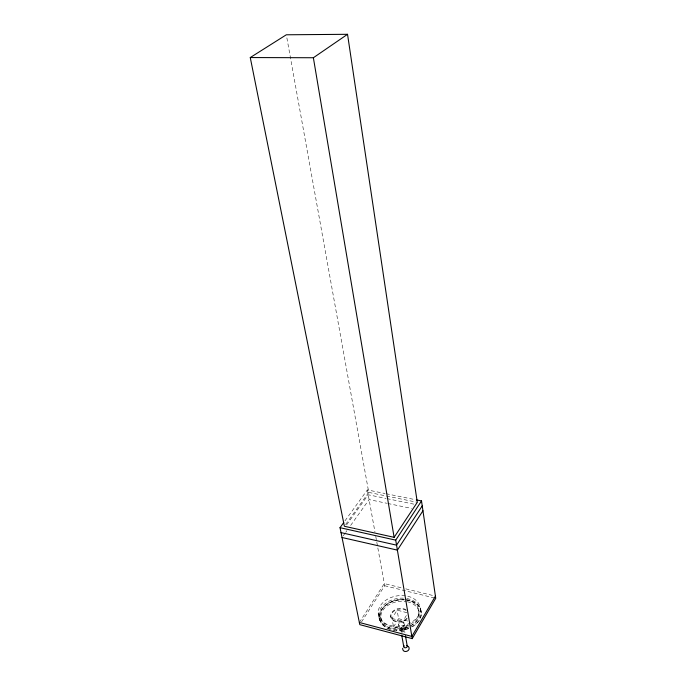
<?xml version="1.0" encoding="UTF-8"?>
<svg xmlns="http://www.w3.org/2000/svg" width="686" height="686" viewBox="0 0 686 686"><rect width="100%" height="100%" fill="white"/><g stroke="black" fill="none" stroke-linecap="round" stroke-linejoin="round"><path stroke-width="0.51" stroke-dasharray="3.43 2.57" d="M406.927 612.675L397.091 610.154L392.006 618.463L393.532 626.987L404.354 629.842L408.35 623.137M404.354 629.842L402.888 621.293L406.909 614.596M393.532 626.987L398.583 618.669L397.091 610.154M361.488 621.988L384.675 585.733L377.643 546.845M359.353 622.476L384.289 583.589L401.67 587.851M343.257 535.775L345.101 533.193M345.718 532.327L346.945 530.604M350.64 525.442L369.102 499.597L386.707 503.258M345.624 524.516L368.759 492.402L286.508 35.843M346.593 524.867L368.236 494.778L385.884 498.405M344.989 520.82L367.353 489.915L385.06 493.517M386.098 493.731L415.262 499.665M368.759 492.402L417.285 502.323M386.93 498.619L413.924 504.167M387.744 503.473L411.557 508.42M405.76 588.854L434.392 595.868M384.675 585.733L434.71 598.038M398.583 618.669L408.367 621.207M392.006 618.463L402.888 621.293M380.567 616.543L380.884 618.258M380.018 620.384L380.095 620.813M378.878 616.474L379.367 619.064M367.353 489.915L374.985 532.147M375.748 536.349L377.454 545.79M390.823 616.663L390.943 617.306M398.66 624.569L399.621 630.057M400.847 630.1L401.216 632.175M404.397 629.585A1.792 1.312 -9.8 0 1 401.876 631.094A1.792 1.312 -9.8 0 1 401.602 628.848A1.792 1.312 -9.8 0 1 404.397 629.585L404.929 632.698M404.611 624.02A2.993 2.178 -9.8 0 1 400.195 626.335A2.993 2.178 -9.8 0 1 400.101 622.545A2.993 2.178 -9.8 0 1 404.611 624.02L405.555 629.516A2.984 2.178 -9.8 0 1 401.156 631.823A2.984 2.178 -9.8 0 1 401.053 628.033A2.984 2.178 -9.8 0 1 405.555 629.516M420.244 608.731A21.189 15.161 -9.8 0 1 389.211 625.169A21.189 15.161 -9.8 0 1 388.199 598.809A21.189 15.161 -9.8 0 1 420.244 608.731L420.655 611.329M418.7 610.128L418.975 611.852M421.281 612.649L421.341 613.087M407.124 600.044A19.337 13.874 -9.8 0 1 418.717 610.231A19.337 13.874 -9.8 0 1 411.248 623.728M409.568 624.697A19.337 13.874 -9.8 0 1 380.679 617.186A19.337 13.874 -9.8 0 1 404.303 599.598M407.415 601.759A19.311 13.883 -9.8 0 1 418.992 611.955A19.311 13.883 -9.8 0 1 411.54 625.461M408.967 626.867A19.311 13.883 -9.8 0 1 380.833 617.82A19.311 13.883 -9.8 0 1 406.498 601.579M406.807 598.526A21.146 15.178 -9.8 0 1 413.744 623.668A21.146 15.178 -9.8 0 1 379.298 618.883A21.146 15.178 -9.8 0 1 404.74 598.243M407.021 618.129A9.047 6.508 -9.8 0 1 393.867 620.384A9.047 6.508 -9.8 0 1 393.404 610.772A9.047 6.508 -9.8 0 1 406.635 610.18M407.132 618.772A9.047 6.508 -9.8 0 1 393.987 621.036A9.047 6.508 -9.8 0 1 393.515 611.415A9.047 6.508 -9.8 0 1 406.738 610.823M405.435 599.984A21.12 15.186 -9.8 0 1 421.118 611.26A21.12 15.186 -9.8 0 1 411.206 627.45M408.736 628.582A21.12 15.186 -9.8 0 1 395.976 630.554M395.076 630.477A21.12 15.186 -9.8 0 1 392.958 630.16M389.94 629.362A21.12 15.186 -9.8 0 1 380.721 611.518A21.12 15.186 -9.8 0 1 404.38 599.898M408.659 628.153A21.129 15.186 -9.8 0 1 379.444 618.163A21.129 15.186 -9.8 0 1 404.38 599.478A21.129 15.186 -9.8 0 1 418.734 620.607M418.186 621.345A21.129 15.186 -9.8 0 1 411.137 627.021"/><path stroke-width="1.03" d="M343.746 522.535L340.024 527.68L359.79 624.637L412.226 638.632L435.739 598.286L421.513 500.934L416.308 499.88M435.421 596.117L411.857 636.437L359.353 622.476M422.953 510.787L397.391 550.129L342.022 537.498M422.233 505.874L396.559 545.156L341.028 532.61M412.226 638.632L395.719 540.148L421.513 500.934M394.124 537.335L417.285 502.323L347.536 34.3L286.319 34.789L250.261 57.555L344.372 526.256L394.124 537.335L313.373 57.744L347.536 34.3M250.261 57.555L313.373 57.744M340.024 527.68L395.719 540.148M408.384 646.358C411.874 651.04 402.588 654.178 402.622 648.347M401.756 635.287L403.754 646.718M405.469 635.819L407.261 646.212M406.627 645.363A1.766 1.312 -9.8 0 1 406.858 647.207A1.766 1.312 -9.8 0 1 404.38 647.567A1.766 1.312 -9.8 0 1 404.157 645.723"/></g></svg>
